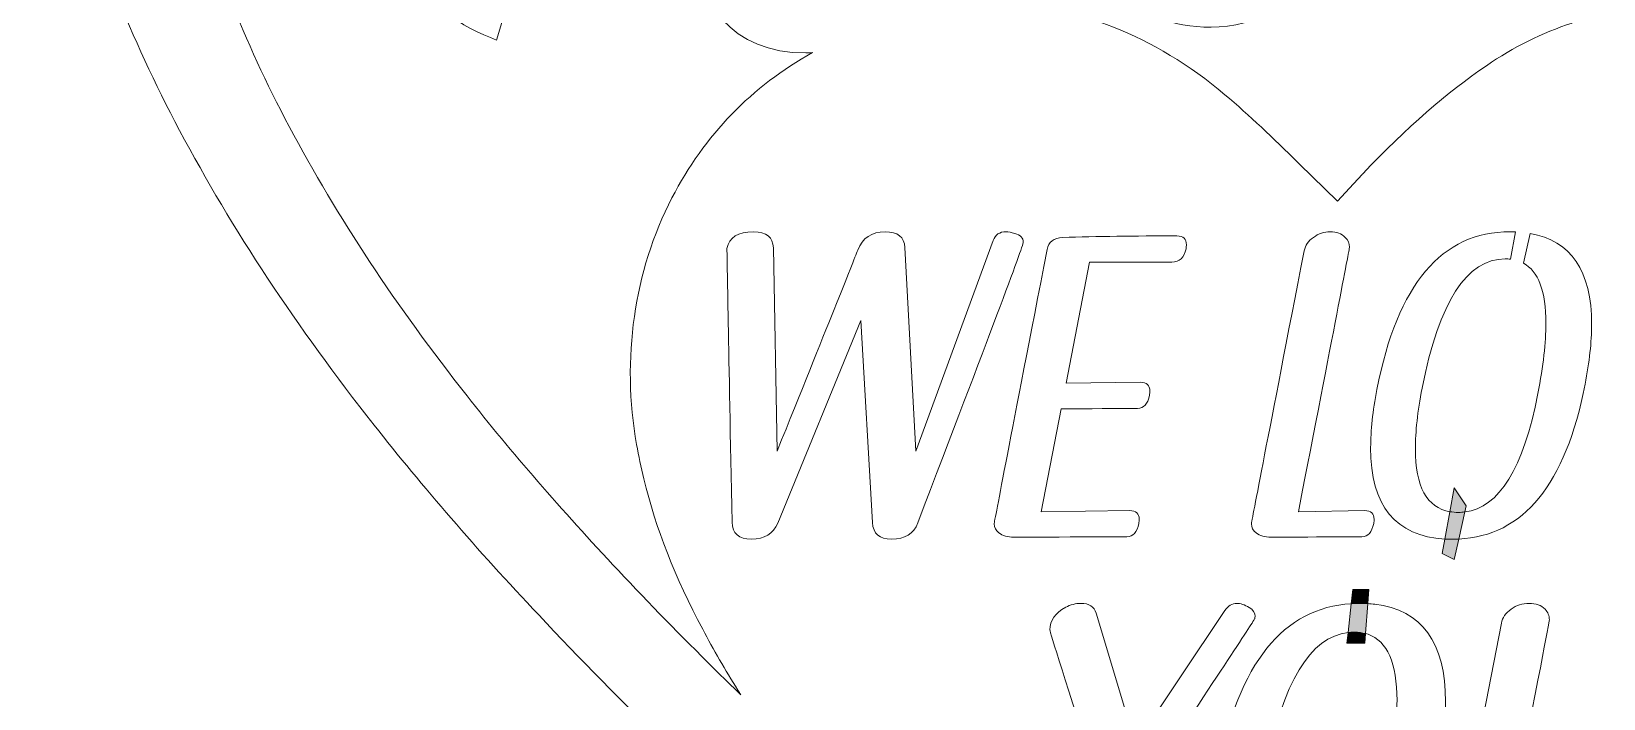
# Model space of a CAD drawing. Extents: x 133 to 1080, y -988 to 306.
# Drawn here: x 132.7 to 438.1, y -339.5 to -210 of the extents above; entities that cross this region are included whole.
import ezdxf

# ---------------------------------------------------------------- set-up
doc = ezdxf.new("R2010")
doc.units = 0
doc.header["$MEASUREMENT"] = 0
doc.layers.add('Layer 1', color=7, linetype='Continuous', lineweight=0)

# ---------------------------------------------------------------- blocks, each defined once
blk = doc.blocks.new('Block_1')
at = {"layer": 'Layer 1', "true_color": 0xf3c589, "transparency": 33554687}
h = blk.add_hatch(color=31, dxfattribs=at)
h.dxf.hatch_style = 2
edge = h.paths.add_edge_path()
edge.add_spline(control_points=[(409.11, -298.62), (409.11, -298.62), (408.26, -303.24), (408.26, -303.24), (408.79, -303.33), (409.34, -303.38), (409.94, -303.38), (410.35, -303.38), (410.76, -303.35), (411.16, -303.3), (411.16, -303.3), (411.43, -302.09), (411.43, -302.09), (411.43, -302.09), (409.11, -298.62), (409.11, -298.62)], knot_values=[0, 0, 0, 0, 1, 1, 1, 2, 2, 2, 3, 3, 3, 4, 4, 4, 5, 5, 5, 5], degree=3, periodic=0)
edge = h.paths.add_edge_path()
edge.add_spline(control_points=[(409.11, -298.62), (409.11, -298.62), (408.26, -303.24), (408.26, -303.24), (408.79, -303.33), (409.34, -303.38), (409.94, -303.38), (410.35, -303.38), (410.76, -303.35), (411.16, -303.3), (411.16, -303.3), (411.43, -302.09), (411.43, -302.09), (411.43, -302.09), (409.11, -298.62), (409.11, -298.62)], knot_values=[0, 0, 0, 0, 1, 1, 1, 2, 2, 2, 3, 3, 3, 4, 4, 4, 5, 5, 5, 5], degree=3, periodic=0)
edge = h.paths.add_edge_path()
edge.add_spline(control_points=[(409.11, -298.62), (409.11, -298.62), (408.26, -303.24), (408.26, -303.24), (408.79, -303.33), (409.34, -303.38), (409.94, -303.38), (410.35, -303.38), (410.76, -303.35), (411.16, -303.3), (411.16, -303.3), (411.43, -302.09), (411.43, -302.09), (411.43, -302.09), (409.11, -298.62), (409.11, -298.62)], knot_values=[0, 0, 0, 0, 1, 1, 1, 2, 2, 2, 3, 3, 3, 4, 4, 4, 5, 5, 5, 5], degree=3, periodic=0)
edge = h.paths.add_edge_path()
edge.add_spline(control_points=[(409.11, -298.62), (409.11, -298.62), (408.26, -303.24), (408.26, -303.24), (408.79, -303.33), (409.34, -303.38), (409.94, -303.38), (410.35, -303.38), (410.76, -303.35), (411.16, -303.3), (411.16, -303.3), (411.43, -302.09), (411.43, -302.09), (411.43, -302.09), (409.11, -298.62), (409.11, -298.62)], knot_values=[0, 0, 0, 0, 1, 1, 1, 2, 2, 2, 3, 3, 3, 4, 4, 4, 5, 5, 5, 5], degree=3, periodic=0)
edge = h.paths.add_edge_path()
edge.add_spline(control_points=[(409.11, -298.62), (409.11, -298.62), (408.26, -303.24), (408.26, -303.24), (408.79, -303.33), (409.34, -303.38), (409.94, -303.38), (410.35, -303.38), (410.76, -303.35), (411.16, -303.3), (411.16, -303.3), (411.43, -302.09), (411.43, -302.09), (411.43, -302.09), (409.11, -298.62), (409.11, -298.62)], knot_values=[0, 0, 0, 0, 1, 1, 1, 2, 2, 2, 3, 3, 3, 4, 4, 4, 5, 5, 5, 5], degree=3, periodic=0)
edge = h.paths.add_edge_path()
edge.add_spline(control_points=[(408.78, -308.59), (408.28, -308.59), (407.78, -308.58), (407.3, -308.55), (407.3, -308.55), (406.79, -311.36), (406.79, -311.36), (406.79, -311.36), (409.11, -312.52), (409.11, -312.52), (409.11, -312.52), (409.99, -308.56), (409.99, -308.56), (409.59, -308.58), (409.18, -308.59), (408.78, -308.59)], knot_values=[0, 0, 0, 0, 1, 1, 1, 2, 2, 2, 3, 3, 3, 4, 4, 4, 5, 5, 5, 5], degree=3, periodic=0)
edge = h.paths.add_edge_path()
edge.add_spline(control_points=[(409.11, -298.62), (409.11, -298.62), (408.26, -303.24), (408.26, -303.24), (408.79, -303.33), (409.34, -303.38), (409.94, -303.38), (410.35, -303.38), (410.76, -303.35), (411.16, -303.3), (411.16, -303.3), (411.43, -302.09), (411.43, -302.09), (411.43, -302.09), (409.11, -298.62), (409.11, -298.62)], knot_values=[0, 0, 0, 0, 1, 1, 1, 2, 2, 2, 3, 3, 3, 4, 4, 4, 5, 5, 5, 5], degree=3, periodic=0)
edge = h.paths.add_edge_path()
edge.add_spline(control_points=[(409.11, -298.62), (409.11, -298.62), (408.26, -303.24), (408.26, -303.24), (408.79, -303.33), (409.34, -303.38), (409.94, -303.38), (410.35, -303.38), (410.76, -303.35), (411.16, -303.3), (411.16, -303.3), (411.43, -302.09), (411.43, -302.09), (411.43, -302.09), (409.11, -298.62), (409.11, -298.62)], knot_values=[0, 0, 0, 0, 1, 1, 1, 2, 2, 2, 3, 3, 3, 4, 4, 4, 5, 5, 5, 5], degree=3, periodic=0)
edge = h.paths.add_edge_path()
edge.add_spline(control_points=[(409.11, -298.62), (409.11, -298.62), (408.26, -303.24), (408.26, -303.24), (408.79, -303.33), (409.34, -303.38), (409.94, -303.38), (410.35, -303.38), (410.76, -303.35), (411.16, -303.3), (411.16, -303.3), (411.43, -302.09), (411.43, -302.09), (411.43, -302.09), (409.11, -298.62), (409.11, -298.62)], knot_values=[0, 0, 0, 0, 1, 1, 1, 2, 2, 2, 3, 3, 3, 4, 4, 4, 5, 5, 5, 5], degree=3, periodic=0)
edge = h.paths.add_edge_path()
edge.add_spline(control_points=[(409.11, -298.62), (409.11, -298.62), (408.26, -303.24), (408.26, -303.24), (408.79, -303.33), (409.34, -303.38), (409.94, -303.38), (410.35, -303.38), (410.76, -303.35), (411.16, -303.3), (411.16, -303.3), (411.43, -302.09), (411.43, -302.09), (411.43, -302.09), (409.11, -298.62), (409.11, -298.62)], knot_values=[0, 0, 0, 0, 1, 1, 1, 2, 2, 2, 3, 3, 3, 4, 4, 4, 5, 5, 5, 5], degree=3, periodic=0)
at = {"layer": 'Layer 1'}
for points, knots in [([(636.49, -132.1), (636.21, -125.52), (635.46, -118.89), (634.24, -112.36), (623.92, -56.69), (579.06, -15.17), (522.6, -9.03), (517.7, -8.5), (512.78, -8.24), (508, -8.24), (483.19, -8.24), (460.07, -15.39), (439.29, -29.49), (425.2, -39.05), (411.27, -51.24), (395.45, -67.83), (395.45, -67.83), (395.4, -67.88), (395.4, -67.88), (395.4, -67.88), (395.27, -68.02), (395.27, -68.02), (395.27, -68.02), (390.74, -72.9), (390.74, -72.9), (390.74, -72.9), (386.49, -77.46), (386.49, -77.46), (386.49, -77.46), (373.04, -64.38), (373.04, -64.38), (373.04, -64.38), (372.57, -63.9), (372.57, -63.9), (363.6, -55.11), (355.45, -47.2), (346.62, -39.77), (321.35, -18.56), (293.87, -7.81), (264.93, -7.8), (248.89, -7.8), (232.25, -11.15), (215.48, -17.75), (187.02, -28.96), (164.6, -49.21), (150.61, -76.31), (137.15, -102.36), (132.7, -133.43), (138.08, -163.79), (138.77, -167.74), (139.63, -171.83), (140.64, -175.94), (144.94, -193.49), (151.77, -210.91), (161.49, -229.2), (171.78, -248.53), (184.15, -267.26), (199.29, -286.44), (208.68, -298.38), (219.14, -310.45), (231.24, -323.3), (263.46, -357.55), (299.44, -389.6), (340.62, -420.7), (340.62, -420.7), (340.62, -436.3), (340.62, -436.3), (340.62, -436.3), (341.97, -437.38), (341.97, -437.38), (341.52, -437.05), (341.07, -436.72), (340.62, -436.38), (340.62, -436.38), (340.62, -441.77), (340.62, -441.77), (340.62, -445.78), (341.62, -449.65), (343.46, -453.08), (345.29, -456.51), (347.97, -459.5), (351.3, -461.72), (351.3, -461.72), (337.08, -475.95), (337.08, -475.95), (337.08, -475.95), (344.19, -475.95), (344.19, -475.95), (344.19, -475.95), (344.19, -494.9), (344.19, -494.9), (344.19, -494.9), (428.14, -494.9), (428.14, -494.9), (428.14, -494.9), (428.14, -486.92), (428.14, -486.92), (428.14, -486.92), (428.13, -486.92), (428.13, -486.92), (428.13, -486.92), (428.13, -475.95), (428.13, -475.95), (428.13, -475.95), (435.24, -475.95), (435.24, -475.95), (435.24, -475.95), (421.02, -461.72), (421.02, -461.72), (421.02, -461.72), (421.68, -461.28), (421.68, -461.28), (427.93, -457.11), (431.7, -450.09), (431.7, -442.56), (431.7, -442.56), (431.7, -420.86), (431.7, -420.86), (458.07, -400.89), (483.22, -379.76), (506.75, -357.79), (532.92, -333.37), (554.64, -310.03), (573.15, -286.43), (576.6, -282.06), (580.11, -277.42), (583.6, -272.64), (604.36, -244.2), (618.16, -218.74), (627.06, -192.5), (628.95, -186.92), (630.59, -181.34), (631.91, -175.94), (632.4, -174), (632.8, -172.21), (633.15, -170.51), (633.15, -170.51), (633.16, -170.48), (633.16, -170.48), (634.67, -164.88), (635.71, -158.64), (636.26, -151.94), (636.26, -151.94), (636.37, -150.62), (636.37, -150.62), (637.11, -140.63), (636.55, -132.98), (636.49, -132.1)], [0, 0, 0, 0, 1, 1, 1, 2, 2, 2, 3, 3, 3, 4, 4, 4, 5, 5, 5, 6, 6, 6, 7, 7, 7, 8, 8, 8, 9, 9, 9, 10, 10, 10, 11, 11, 11, 12, 12, 12, 13, 13, 13, 14, 14, 14, 15, 15, 15, 16, 16, 16, 17, 17, 17, 18, 18, 18, 19, 19, 19, 20, 20, 20, 21, 21, 21, 22, 22, 22, 23, 23, 23, 24, 24, 24, 25, 25, 25, 26, 26, 26, 27, 27, 27, 28, 28, 28, 29, 29, 29, 30, 30, 30, 31, 31, 31, 32, 32, 32, 33, 33, 33, 34, 34, 34, 35, 35, 35, 36, 36, 36, 37, 37, 37, 38, 38, 38, 39, 39, 39, 40, 40, 40, 41, 41, 41, 42, 42, 42, 43, 43, 43, 44, 44, 44, 45, 45, 45, 46, 46, 46, 47, 47, 47, 48, 48, 48, 49, 49, 49, 49]), ([(265.29, -333.69), (258.95, -327.43), (252.76, -321.09), (246.72, -314.67), (235.56, -302.79), (225.94, -291.69), (217.34, -280.77), (203.5, -263.25), (192.2, -246.14), (182.78, -228.44), (178.3, -220), (174.49, -211.78), (171.33, -203.66), (181.26, -162.88), (223.33, -115.99), (233.23, -115.99), (234.92, -115.99), (235.77, -116.82), (235.77, -118.9), (235.77, -128.88), (207.84, -175.88), (207.84, -194.18), (207.84, -204.99), (216.71, -209.15), (223.07, -211.64), (235.34, -168.8), (273.01, -115.99), (288.24, -115.99), (289.09, -115.99), (290.36, -116.41), (290.36, -117.65), (290.36, -124.73), (261.58, -163.4), (261.58, -191.27), (261.58, -204.57), (268.78, -214.15), (283.16, -214.15), (283.58, -214.15), (284, -214.13), (284.43, -214.09), (272.72, -220.54), (263.39, -230.16), (257.13, -242.29), (249.76, -256.55), (247.31, -273.59), (250.27, -290.22), (250.65, -292.39), (251.11, -294.63), (251.67, -296.88), (254.02, -306.5), (257.77, -316.05), (263.1, -326.07), (265.21, -330.05), (267.48, -333.99), (269.94, -337.88), (270.14, -338.19), (270.33, -338.51), (270.53, -338.82), (268.77, -337.12), (267.03, -335.4), (265.29, -333.69)], [0, 0, 0, 0, 1, 1, 1, 2, 2, 2, 3, 3, 3, 4, 4, 4, 5, 5, 5, 6, 6, 6, 7, 7, 7, 8, 8, 8, 9, 9, 9, 10, 10, 10, 11, 11, 11, 12, 12, 12, 13, 13, 13, 14, 14, 14, 15, 15, 15, 16, 16, 16, 17, 17, 17, 18, 18, 18, 19, 19, 19, 20, 20, 20, 20]), ([(432.01, -208.34), (426.21, -210.26), (420.63, -213.03), (415.35, -216.63), (407.63, -221.86), (399.99, -228.54), (391.32, -237.64), (391.32, -237.64), (391.3, -237.65), (391.3, -237.65), (391.3, -237.65), (391.22, -237.73), (391.22, -237.73), (391.22, -237.73), (388.73, -240.41), (388.73, -240.41), (388.73, -240.41), (386.41, -242.91), (386.41, -242.91), (386.41, -242.91), (379.04, -235.74), (379.04, -235.74), (379.04, -235.74), (378.78, -235.48), (378.78, -235.48), (373.85, -230.66), (369.39, -226.34), (364.55, -222.26), (350.71, -210.63), (335.65, -204.75), (319.79, -204.74), (313.42, -204.74), (306.89, -205.7), (300.28, -207.61), (310.54, -200.94), (321.79, -189.94), (331.27, -178.28), (333.4, -198.97), (347.1, -209.15), (361.87, -209.15), (378.8, -209.15), (397.42, -190.44), (406.73, -165.9), (418.98, -164.87), (428.81, -160.86), (436.24, -155.88), (430.26, -169.18), (424.5, -183.12), (424.5, -194.18), (424.5, -200.83), (427.96, -205.44), (432.01, -208.34)], [0, 0, 0, 0, 1, 1, 1, 2, 2, 2, 3, 3, 3, 4, 4, 4, 5, 5, 5, 6, 6, 6, 7, 7, 7, 8, 8, 8, 9, 9, 9, 10, 10, 10, 11, 11, 11, 12, 12, 12, 13, 13, 13, 14, 14, 14, 15, 15, 15, 16, 16, 16, 17, 17, 17, 17]), ([(299.79, -308.59), (297.45, -308.59), (296.21, -307.51), (296.09, -305.33), (296.09, -305.33), (293.81, -266.11), (293.81, -266.11), (293.81, -266.11), (277.67, -305.45), (277.67, -305.45), (276.79, -307.55), (275.1, -308.59), (272.57, -308.59), (270.12, -308.59), (268.87, -307.49), (268.81, -305.29), (268.15, -271.36), (267.82, -253.67), (267.82, -252.23), (267.82, -252.23), (267.82, -252.15), (267.82, -252.15), (268.25, -249.97), (269.96, -248.88), (272.96, -248.88), (275.49, -248.88), (276.77, -249.91), (276.83, -251.99), (276.83, -251.99), (277.55, -291.5), (277.55, -291.5), (287.09, -267.84), (292.32, -254.83), (293.23, -252.45), (294.15, -250.08), (295.92, -248.88), (298.55, -248.88), (301, -248.88), (302.27, -249.9), (302.38, -251.95), (302.38, -251.95), (304.53, -291.5), (304.53, -291.5), (304.53, -291.5), (319.52, -250.6), (319.52, -250.6), (319.95, -249.45), (320.78, -248.88), (322.04, -248.88), (322.49, -248.88), (323.06, -248.99), (323.75, -249.2), (324.84, -249.52), (325.39, -250.09), (325.39, -250.91), (325.39, -251.55), (318.56, -269.72), (304.89, -305.41), (304.09, -307.54), (302.4, -308.59), (299.79, -308.59)], [0, 0, 0, 0, 1, 1, 1, 2, 2, 2, 3, 3, 3, 4, 4, 4, 5, 5, 5, 6, 6, 6, 7, 7, 7, 8, 8, 8, 9, 9, 9, 10, 10, 10, 11, 11, 11, 12, 12, 12, 13, 13, 13, 14, 14, 14, 15, 15, 15, 16, 16, 16, 17, 17, 17, 18, 18, 18, 19, 19, 19, 20, 20, 20, 20]), ([(320.64, -307.32), (320.03, -306.9), (319.73, -306.31), (319.73, -305.57), (319.73, -305.38), (323.15, -287.64), (330.01, -252.35), (330.3, -250.83), (331.31, -250.05), (333.03, -249.99), (339.65, -249.79), (347.06, -249.68), (355.24, -249.68), (356.47, -249.68), (357.07, -250.25), (357.07, -251.4), (357.07, -251.63), (357.05, -251.89), (357, -252.18), (356.68, -253.91), (355.76, -254.78), (354.24, -254.78), (354.24, -254.78), (338.26, -254.81), (338.26, -254.81), (338.26, -254.81), (333.72, -278.26), (333.72, -278.26), (333.72, -278.26), (348.15, -278.1), (348.15, -278.1), (349.36, -278.1), (349.98, -278.67), (349.98, -279.82), (349.98, -280.06), (349.95, -280.32), (349.9, -280.61), (349.56, -282.34), (348.78, -283.2), (347.59, -283.2), (346.4, -283.2), (342.72, -283.21), (336.59, -283.25), (336.59, -283.25), (332.75, -283.25), (332.75, -283.25), (332.75, -283.25), (328.85, -303.3), (328.85, -303.3), (328.85, -303.3), (346.07, -303.02), (346.07, -303.02), (347.3, -303.02), (347.9, -303.59), (347.9, -304.74), (347.9, -304.97), (347.88, -305.23), (347.82, -305.52), (347.49, -307.25), (346.71, -308.12), (345.52, -308.12), (344.32, -308.12), (340.65, -308.13), (334.52, -308.15), (328.37, -308.19), (324.71, -308.2), (323.51, -308.2), (322.35, -308.2), (321.38, -307.91), (320.64, -307.32)], [0, 0, 0, 0, 1, 1, 1, 2, 2, 2, 3, 3, 3, 4, 4, 4, 5, 5, 5, 6, 6, 6, 7, 7, 7, 8, 8, 8, 9, 9, 9, 10, 10, 10, 11, 11, 11, 12, 12, 12, 13, 13, 13, 14, 14, 14, 15, 15, 15, 16, 16, 16, 17, 17, 17, 18, 18, 18, 19, 19, 19, 20, 20, 20, 21, 21, 21, 22, 22, 22, 23, 23, 23, 23]), ([(391.72, -303.02), (392.93, -303.02), (393.54, -303.59), (393.54, -304.74), (393.54, -304.97), (393.52, -305.23), (393.47, -305.52), (393.12, -307.25), (392.35, -308.12), (391.17, -308.12), (389.99, -308.12), (387.04, -308.13), (382.35, -308.15), (377.64, -308.19), (374.69, -308.2), (373.5, -308.2), (372.33, -308.2), (371.37, -307.92), (370.62, -307.37), (370.02, -306.91), (369.71, -306.31), (369.71, -305.57), (369.71, -305.38), (373.12, -287.71), (379.95, -252.55), (380.17, -251.54), (380.76, -250.68), (381.75, -249.96), (382.73, -249.24), (383.82, -248.88), (385.02, -248.88), (386.27, -248.88), (387.23, -249.24), (387.93, -249.96), (388.48, -250.52), (388.76, -251.15), (388.76, -251.87), (388.76, -252.08), (385.46, -269.21), (378.84, -303.25), (378.84, -303.25), (391.72, -303.02), (391.72, -303.02)], [0, 0, 0, 0, 1, 1, 1, 2, 2, 2, 3, 3, 3, 4, 4, 4, 5, 5, 5, 6, 6, 6, 7, 7, 7, 8, 8, 8, 9, 9, 9, 10, 10, 10, 11, 11, 11, 12, 12, 12, 13, 13, 13, 14, 14, 14, 14]), ([(406.79, -311.36), (406.79, -311.36), (407.3, -308.55), (407.3, -308.55), (397.68, -308.01), (392.87, -302.09), (392.87, -290.78), (392.87, -287.49), (393.28, -283.72), (394.1, -279.49), (398.06, -259.08), (406.68, -248.88), (419.94, -248.88), (420.3, -248.88), (420.64, -248.89), (420.99, -248.91), (420.99, -248.91), (420.03, -254.2), (420.03, -254.2), (419.71, -254.17), (419.37, -254.14), (419.02, -254.14), (411.52, -254.14), (406.15, -262.51), (402.87, -279.26), (401.99, -283.83), (401.55, -287.74), (401.55, -291.01), (401.55, -298.38), (403.79, -302.46), (408.26, -303.24), (408.26, -303.24), (409.11, -298.62), (409.11, -298.62), (409.11, -298.62), (411.43, -302.09), (411.43, -302.09), (411.43, -302.09), (411.16, -303.3), (411.16, -303.3), (417.82, -302.47), (422.55, -294.8), (425.36, -280.29), (426.39, -274.92), (426.91, -270.38), (426.91, -266.66), (426.91, -260.45), (425.45, -256.55), (422.54, -254.97), (422.54, -254.97), (423.83, -249.2), (423.83, -249.2), (431.81, -250.56), (435.8, -256.46), (435.8, -266.9), (435.8, -270.28), (435.37, -274.14), (434.53, -278.5), (430.74, -297.94), (422.55, -307.97), (409.99, -308.56), (409.99, -308.56), (409.11, -312.52), (409.11, -312.52), (409.11, -312.52), (406.79, -311.36), (406.79, -311.36)], [0, 0, 0, 0, 1, 1, 1, 2, 2, 2, 3, 3, 3, 4, 4, 4, 5, 5, 5, 6, 6, 6, 7, 7, 7, 8, 8, 8, 9, 9, 9, 10, 10, 10, 11, 11, 11, 12, 12, 12, 13, 13, 13, 14, 14, 14, 15, 15, 15, 16, 16, 16, 17, 17, 17, 18, 18, 18, 19, 19, 19, 20, 20, 20, 21, 21, 21, 22, 22, 22, 22]), ([(409.11, -298.62), (409.11, -298.62), (408.26, -303.24), (408.26, -303.24), (408.79, -303.33), (409.34, -303.38), (409.94, -303.38), (410.35, -303.38), (410.76, -303.35), (411.16, -303.3), (411.16, -303.3), (411.43, -302.09), (411.43, -302.09), (411.43, -302.09), (409.11, -298.62), (409.11, -298.62)], [0, 0, 0, 0, 1, 1, 1, 2, 2, 2, 3, 3, 3, 4, 4, 4, 5, 5, 5, 5]), ([(409.11, -298.62), (409.11, -298.62), (408.26, -303.24), (408.26, -303.24), (408.79, -303.33), (409.34, -303.38), (409.94, -303.38), (410.35, -303.38), (410.76, -303.35), (411.16, -303.3), (411.16, -303.3), (411.43, -302.09), (411.43, -302.09), (411.43, -302.09), (409.11, -298.62), (409.11, -298.62)], [0, 0, 0, 0, 1, 1, 1, 2, 2, 2, 3, 3, 3, 4, 4, 4, 5, 5, 5, 5]), ([(409.11, -298.62), (409.11, -298.62), (408.26, -303.24), (408.26, -303.24), (408.79, -303.33), (409.34, -303.38), (409.94, -303.38), (410.35, -303.38), (410.76, -303.35), (411.16, -303.3), (411.16, -303.3), (411.43, -302.09), (411.43, -302.09), (411.43, -302.09), (409.11, -298.62), (409.11, -298.62)], [0, 0, 0, 0, 1, 1, 1, 2, 2, 2, 3, 3, 3, 4, 4, 4, 5, 5, 5, 5]), ([(409.11, -298.62), (409.11, -298.62), (408.26, -303.24), (408.26, -303.24), (408.79, -303.33), (409.34, -303.38), (409.94, -303.38), (410.35, -303.38), (410.76, -303.35), (411.16, -303.3), (411.16, -303.3), (411.43, -302.09), (411.43, -302.09), (411.43, -302.09), (409.11, -298.62), (409.11, -298.62)], [0, 0, 0, 0, 1, 1, 1, 2, 2, 2, 3, 3, 3, 4, 4, 4, 5, 5, 5, 5]), ([(409.11, -298.62), (409.11, -298.62), (408.26, -303.24), (408.26, -303.24), (408.79, -303.33), (409.34, -303.38), (409.94, -303.38), (410.35, -303.38), (410.76, -303.35), (411.16, -303.3), (411.16, -303.3), (411.43, -302.09), (411.43, -302.09), (411.43, -302.09), (409.11, -298.62), (409.11, -298.62)], [0, 0, 0, 0, 1, 1, 1, 2, 2, 2, 3, 3, 3, 4, 4, 4, 5, 5, 5, 5]), ([(409.11, -298.62), (409.11, -298.62), (408.26, -303.24), (408.26, -303.24), (408.79, -303.33), (409.34, -303.38), (409.94, -303.38), (410.35, -303.38), (410.76, -303.35), (411.16, -303.3), (411.16, -303.3), (411.43, -302.09), (411.43, -302.09), (411.43, -302.09), (409.11, -298.62), (409.11, -298.62)], [0, 0, 0, 0, 1, 1, 1, 2, 2, 2, 3, 3, 3, 4, 4, 4, 5, 5, 5, 5]), ([(409.11, -298.62), (409.11, -298.62), (408.26, -303.24), (408.26, -303.24), (408.79, -303.33), (409.34, -303.38), (409.94, -303.38), (410.35, -303.38), (410.76, -303.35), (411.16, -303.3), (411.16, -303.3), (411.43, -302.09), (411.43, -302.09), (411.43, -302.09), (409.11, -298.62), (409.11, -298.62)], [0, 0, 0, 0, 1, 1, 1, 2, 2, 2, 3, 3, 3, 4, 4, 4, 5, 5, 5, 5]), ([(409.11, -298.62), (409.11, -298.62), (408.26, -303.24), (408.26, -303.24), (408.79, -303.33), (409.34, -303.38), (409.94, -303.38), (410.35, -303.38), (410.76, -303.35), (411.16, -303.3), (411.16, -303.3), (411.43, -302.09), (411.43, -302.09), (411.43, -302.09), (409.11, -298.62), (409.11, -298.62)], [0, 0, 0, 0, 1, 1, 1, 2, 2, 2, 3, 3, 3, 4, 4, 4, 5, 5, 5, 5]), ([(409.11, -298.62), (409.11, -298.62), (408.26, -303.24), (408.26, -303.24), (408.79, -303.33), (409.34, -303.38), (409.94, -303.38), (410.35, -303.38), (410.76, -303.35), (411.16, -303.3), (411.16, -303.3), (411.43, -302.09), (411.43, -302.09), (411.43, -302.09), (409.11, -298.62), (409.11, -298.62)], [0, 0, 0, 0, 1, 1, 1, 2, 2, 2, 3, 3, 3, 4, 4, 4, 5, 5, 5, 5]), ([(408.78, -308.59), (408.28, -308.59), (407.78, -308.58), (407.3, -308.55), (407.3, -308.55), (406.79, -311.36), (406.79, -311.36), (406.79, -311.36), (409.11, -312.52), (409.11, -312.52), (409.11, -312.52), (409.99, -308.56), (409.99, -308.56), (409.59, -308.58), (409.18, -308.59), (408.78, -308.59)], [0, 0, 0, 0, 1, 1, 1, 2, 2, 2, 3, 3, 3, 4, 4, 4, 5, 5, 5, 5]), ([(392.36, -327.05), (392.2, -326.99), (392.03, -326.96), (391.86, -326.92), (391.86, -326.92), (391.73, -328.75), (391.73, -328.75), (391.73, -328.75), (388.25, -328.75), (388.25, -328.75), (388.25, -328.75), (388.48, -326.7), (388.48, -326.7), (381.12, -327.52), (375.79, -336.36), (372.49, -353.26), (371.56, -358.11), (371.09, -362.27), (371.09, -365.73), (371.09, -372.63), (372.94, -376.8), (376.61, -378.25), (376.61, -378.25), (375.54, -384.19), (375.54, -384.19), (366.42, -383.05), (361.87, -376.81), (361.87, -365.48), (361.87, -361.99), (362.31, -357.99), (363.18, -353.52), (367.24, -332.65), (375.88, -321.87), (389.1, -321.12), (389.1, -321.12), (389.41, -318.32), (389.41, -318.32), (389.41, -318.32), (392.5, -318.32), (392.5, -318.32), (392.5, -318.32), (392.3, -321.1), (392.3, -321.1), (392.76, -321.12), (393.22, -321.16), (393.66, -321.22), (402.83, -322.32), (407.42, -328.62), (407.42, -340.15), (407.42, -343.73), (406.97, -347.84), (406.06, -352.45), (401.91, -373.74), (392.81, -384.38), (378.75, -384.38), (378.52, -384.38), (378.31, -384.38), (378.08, -384.37), (378.08, -384.37), (379.31, -378.82), (379.31, -378.82), (379.52, -378.83), (379.75, -378.84), (379.97, -378.84), (387.73, -378.84), (393.18, -370.68), (396.34, -354.36), (397.44, -348.66), (397.99, -343.84), (397.99, -339.9), (397.99, -332.64), (396.11, -328.37), (392.36, -327.05)], [0, 0, 0, 0, 1, 1, 1, 2, 2, 2, 3, 3, 3, 4, 4, 4, 5, 5, 5, 6, 6, 6, 7, 7, 7, 8, 8, 8, 9, 9, 9, 10, 10, 10, 11, 11, 11, 12, 12, 12, 13, 13, 13, 14, 14, 14, 15, 15, 15, 16, 16, 16, 17, 17, 17, 18, 18, 18, 19, 19, 19, 20, 20, 20, 21, 21, 21, 22, 22, 22, 23, 23, 23, 24, 24, 24, 24]), ([(349.32, -355.96), (349.32, -355.96), (344.53, -380.49), (344.53, -380.49), (344.34, -381.57), (343.71, -382.48), (342.65, -383.23), (341.6, -384), (340.42, -384.38), (339.13, -384.38), (337.85, -384.38), (336.83, -384), (336.08, -383.23), (335.49, -382.64), (335.19, -381.95), (335.19, -381.13), (335.19, -380.9), (336.8, -372.53), (340.01, -356.01), (333.7, -336.5), (330.54, -326.56), (330.54, -326.2), (330.54, -324.37), (331.57, -322.9), (333.62, -321.8), (334.55, -321.3), (335.55, -321.04), (336.59, -321.04), (338.17, -321.04), (339.15, -321.67), (339.55, -322.94), (339.55, -322.94), (347.16, -348.36), (347.16, -348.36), (347.16, -348.36), (364.53, -322.43), (364.53, -322.43), (365.16, -321.51), (365.94, -321.04), (366.86, -321.04), (367.57, -321.04), (368.37, -321.31), (369.28, -321.84), (370.04, -322.29), (370.41, -322.87), (370.41, -323.58), (370.41, -323.72), (370.39, -323.87), (370.35, -324.02), (370.31, -324.17), (363.3, -334.82), (349.32, -355.96)], [0, 0, 0, 0, 1, 1, 1, 2, 2, 2, 3, 3, 3, 4, 4, 4, 5, 5, 5, 6, 6, 6, 7, 7, 7, 8, 8, 8, 9, 9, 9, 10, 10, 10, 11, 11, 11, 12, 12, 12, 13, 13, 13, 14, 14, 14, 15, 15, 15, 16, 16, 16, 17, 17, 17, 17]), ([(457.35, -323.45), (454.57, -339.04), (452.39, -350.81), (450.85, -358.76), (447.52, -375.84), (439.81, -384.38), (427.76, -384.38), (416.23, -384.38), (410.45, -379.09), (410.45, -368.48), (410.45, -366.17), (410.74, -363.6), (411.3, -360.78), (411.3, -360.78), (418.28, -324.89), (418.28, -324.89), (418.48, -323.85), (419.1, -322.94), (420.15, -322.18), (421.19, -321.41), (422.36, -321.04), (423.66, -321.04), (424.94, -321.04), (425.98, -321.41), (426.74, -322.18), (427.31, -322.77), (427.59, -323.46), (427.59, -324.25), (427.59, -324.45), (425.25, -336.63), (420.56, -360.78), (420.03, -363.52), (419.76, -365.94), (419.76, -368.06), (419.76, -375.25), (422.83, -378.84), (428.98, -378.84), (436.59, -378.84), (441.76, -371.77), (444.5, -357.62), (445.63, -351.86), (446.85, -345.19), (448.16, -337.59), (449.47, -330), (450.3, -325.25), (450.67, -323.36), (450.95, -321.82), (452.26, -321.04), (454.6, -321.04), (456.47, -321.04), (457.39, -321.66), (457.39, -322.9), (457.39, -322.9), (457.35, -323.45), (457.35, -323.45)], [0, 0, 0, 0, 1, 1, 1, 2, 2, 2, 3, 3, 3, 4, 4, 4, 5, 5, 5, 6, 6, 6, 7, 7, 7, 8, 8, 8, 9, 9, 9, 10, 10, 10, 11, 11, 11, 12, 12, 12, 13, 13, 13, 14, 14, 14, 15, 15, 15, 16, 16, 16, 17, 17, 17, 18, 18, 18, 18])]:
    blk.add_open_spline(points, degree=3, knots=knots, dxfattribs=at)
blk = doc.blocks.new('Block_0')
at = {"layer": 'Layer 1', "true_color": 0xf3c589, "transparency": 33554687}
h = blk.add_hatch(color=31, dxfattribs=at)
h.dxf.hatch_style = 2
h.paths.add_polyline_path([(411.43, -302.09), (411.16, -303.3), (409.99, -308.56), (409.11, -312.52), (406.79, -311.36), (407.3, -308.55), (408.26, -303.24), (409.11, -298.62)])
h = blk.add_hatch(color=31, dxfattribs=at)
h.dxf.hatch_style = 2
edge = h.paths.add_edge_path()
edge.add_spline(control_points=[(392.5, -318.32), (392.5, -318.32), (392.3, -321.1), (392.3, -321.1), (391.81, -321.07), (391.32, -321.05), (390.81, -321.04), (390.81, -321.04), (390.59, -321.04), (390.59, -321.04), (390.08, -321.04), (389.59, -321.09), (389.1, -321.12), (389.1, -321.12), (389.41, -318.32), (389.41, -318.32), (389.41, -318.32), (392.5, -318.32), (392.5, -318.32)], knot_values=[0, 0, 0, 0, 1, 1, 1, 2, 2, 2, 3, 3, 3, 4, 4, 4, 5, 5, 5, 6, 6, 6, 6], degree=3, periodic=0)
h = blk.add_hatch(color=31, dxfattribs=at)
h.dxf.hatch_style = 2
edge = h.paths.add_edge_path()
edge.add_spline(control_points=[(390.81, -321.04), (390.81, -321.04), (390.59, -321.04), (390.59, -321.04), (390.08, -321.04), (389.59, -321.09), (389.1, -321.12), (389.1, -321.12), (388.48, -326.7), (388.48, -326.7), (388.85, -326.66), (389.23, -326.62), (389.62, -326.62), (389.62, -326.62), (389.79, -326.62), (389.79, -326.62), (390.54, -326.64), (391.22, -326.75), (391.86, -326.92), (391.86, -326.92), (392.3, -321.1), (392.3, -321.1), (391.81, -321.07), (391.32, -321.05), (390.81, -321.04)], knot_values=[0, 0, 0, 0, 1, 1, 1, 2, 2, 2, 3, 3, 3, 4, 4, 4, 5, 5, 5, 6, 6, 6, 7, 7, 7, 8, 8, 8, 8], degree=3, periodic=0)
h = blk.add_hatch(color=31, dxfattribs=at)
h.dxf.hatch_style = 2
edge = h.paths.add_edge_path()
edge.add_spline(control_points=[(391.86, -326.92), (391.86, -326.92), (391.73, -328.75), (391.73, -328.75), (391.73, -328.75), (388.25, -328.75), (388.25, -328.75), (388.25, -328.75), (388.48, -326.7), (388.48, -326.7), (388.85, -326.66), (389.23, -326.62), (389.62, -326.62), (389.62, -326.62), (389.79, -326.62), (389.79, -326.62), (390.54, -326.64), (391.22, -326.75), (391.86, -326.92)], knot_values=[0, 0, 0, 0, 1, 1, 1, 2, 2, 2, 3, 3, 3, 4, 4, 4, 5, 5, 5, 6, 6, 6, 6], degree=3, periodic=0)
at = {"layer": 'Layer 1'}
blk.add_lwpolyline([(411.43, -302.09), (411.16, -303.3), (409.99, -308.56), (409.11, -312.52), (406.79, -311.36), (407.3, -308.55), (408.26, -303.24), (409.11, -298.62)], close=True, dxfattribs=at)
for points, knots in [([(392.5, -318.32), (392.5, -318.32), (392.3, -321.1), (392.3, -321.1), (391.81, -321.07), (391.32, -321.05), (390.81, -321.04), (390.81, -321.04), (390.59, -321.04), (390.59, -321.04), (390.08, -321.04), (389.59, -321.09), (389.1, -321.12), (389.1, -321.12), (389.41, -318.32), (389.41, -318.32), (389.41, -318.32), (392.5, -318.32), (392.5, -318.32)], [0, 0, 0, 0, 1, 1, 1, 2, 2, 2, 3, 3, 3, 4, 4, 4, 5, 5, 5, 6, 6, 6, 6]), ([(390.81, -321.04), (390.81, -321.04), (390.59, -321.04), (390.59, -321.04), (390.08, -321.04), (389.59, -321.09), (389.1, -321.12), (389.1, -321.12), (388.48, -326.7), (388.48, -326.7), (388.85, -326.66), (389.23, -326.62), (389.62, -326.62), (389.62, -326.62), (389.79, -326.62), (389.79, -326.62), (390.54, -326.64), (391.22, -326.75), (391.86, -326.92), (391.86, -326.92), (392.3, -321.1), (392.3, -321.1), (391.81, -321.07), (391.32, -321.05), (390.81, -321.04)], [0, 0, 0, 0, 1, 1, 1, 2, 2, 2, 3, 3, 3, 4, 4, 4, 5, 5, 5, 6, 6, 6, 7, 7, 7, 8, 8, 8, 8]), ([(391.86, -326.92), (391.86, -326.92), (391.73, -328.75), (391.73, -328.75), (391.73, -328.75), (388.25, -328.75), (388.25, -328.75), (388.25, -328.75), (388.48, -326.7), (388.48, -326.7), (388.85, -326.66), (389.23, -326.62), (389.62, -326.62), (389.62, -326.62), (389.79, -326.62), (389.79, -326.62), (390.54, -326.64), (391.22, -326.75), (391.86, -326.92)], [0, 0, 0, 0, 1, 1, 1, 2, 2, 2, 3, 3, 3, 4, 4, 4, 5, 5, 5, 6, 6, 6, 6])]:
    blk.add_open_spline(points, degree=3, knots=knots, dxfattribs=at)
blk.add_blockref('Block_1', (0, 0), dxfattribs=at)

msp = doc.modelspace()

# ---------------------------------------------------------------- block references
at = {"layer": 'Layer 1'}
msp.add_blockref('Block_0', (0, 0), dxfattribs=at)

doc.saveas('drawing.dxf')
